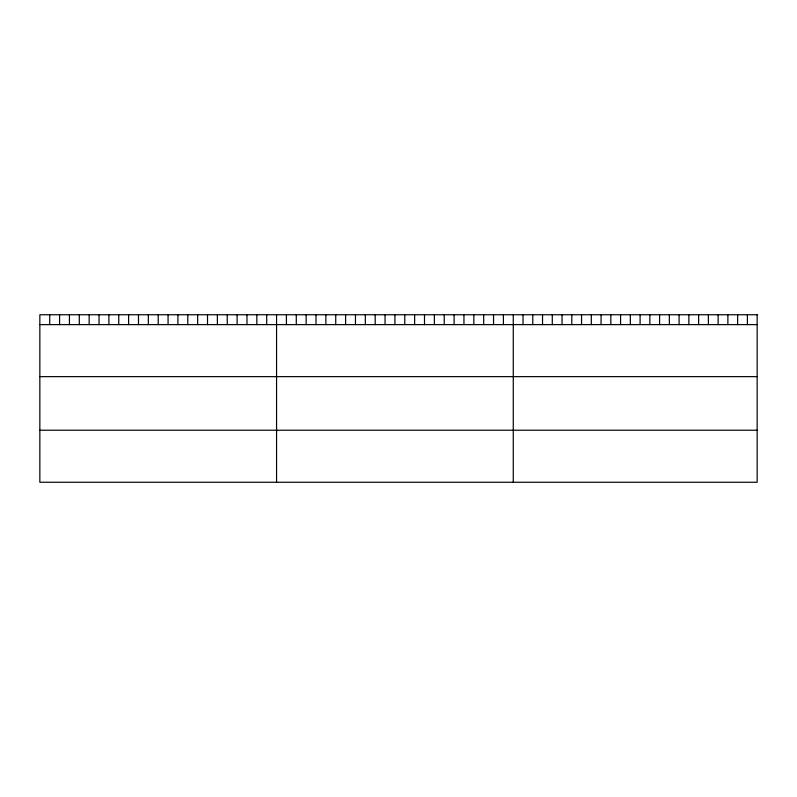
<?xml version="1.0" encoding="UTF-8"?>
<svg xmlns="http://www.w3.org/2000/svg" width="797" height="797" viewBox="0 0 797 797"><rect width="100%" height="100%" fill="white"/><g stroke="black" fill="none" stroke-linecap="round" stroke-linejoin="round"><path stroke-width="1.2" d="M39.85 324.618L757.15 324.618M39.85 376.642L757.15 376.642M39.85 430.231L757.15 430.231M747.397 314.745L747.397 324.618M737.643 314.745L737.643 324.618M727.88 314.745L727.88 324.618M718.127 314.745L718.127 324.618M708.374 314.745L708.374 324.618M698.62 314.745L698.62 324.618M688.867 314.745L688.867 324.618M679.104 314.745L679.104 324.618M669.35 314.745L669.35 324.618M659.597 314.745L659.597 324.618M649.844 314.745L649.844 324.618M640.091 314.745L640.091 324.618M630.327 314.745L630.327 324.618M620.574 314.745L620.574 324.618M610.821 314.745L610.821 324.618M601.068 314.745L601.068 324.618M591.314 314.745L591.314 324.618M581.551 314.745L581.551 324.618M571.798 314.745L571.798 324.618M562.044 314.745L562.044 324.618M552.291 314.745L552.291 324.618M542.538 314.745L542.538 324.618M532.775 314.745L532.775 324.618M523.021 314.745L523.021 324.618M513.268 314.745L513.268 482.255M503.405 314.745L503.405 324.618M493.542 314.745L493.542 324.618M483.679 314.745L483.679 324.618M473.817 314.745L473.817 324.618M463.954 314.745L463.954 324.618M454.091 314.745L454.091 324.618M444.228 314.745L444.228 324.618M434.365 314.745L434.365 324.618M424.502 314.745L424.502 324.618M414.639 314.745L414.639 324.618M404.776 314.745L404.776 324.618M394.913 314.745L394.913 324.618M385.051 314.745L385.051 324.618M375.188 314.745L375.188 324.618M365.325 314.745L365.325 324.618M355.462 314.745L355.462 324.618M345.599 314.745L345.599 324.618M335.736 314.745L335.736 324.618M325.873 314.745L325.873 324.618M316.01 314.745L316.01 324.618M306.148 314.745L306.148 324.618M296.285 314.745L296.285 324.618M286.422 314.745L286.422 324.618M276.559 314.745L276.559 482.255M266.696 314.745L266.696 324.618M256.833 314.745L256.833 324.618M246.97 314.745L246.97 324.618M237.107 314.745L237.107 324.618M227.245 314.745L227.245 324.618M217.382 314.745L217.382 324.618M207.519 314.745L207.519 324.618M197.656 314.745L197.656 324.618M187.793 314.745L187.793 324.618M177.93 314.745L177.93 324.618M168.067 314.745L168.067 324.618M158.204 314.745L158.204 324.618M148.342 314.745L148.342 324.618M138.479 314.745L138.479 324.618M128.616 314.745L128.616 324.618M118.753 314.745L118.753 324.618M108.89 314.745L108.89 324.618M99.027 314.745L99.027 324.618M89.164 314.745L89.164 324.618M79.301 314.745L79.301 324.618M69.439 314.745L69.439 324.618M59.576 314.745L59.576 324.618M49.713 314.745L49.713 324.618M757.15 314.745L39.85 314.745L39.85 482.255L757.15 482.255L757.15 314.745"/></g></svg>
